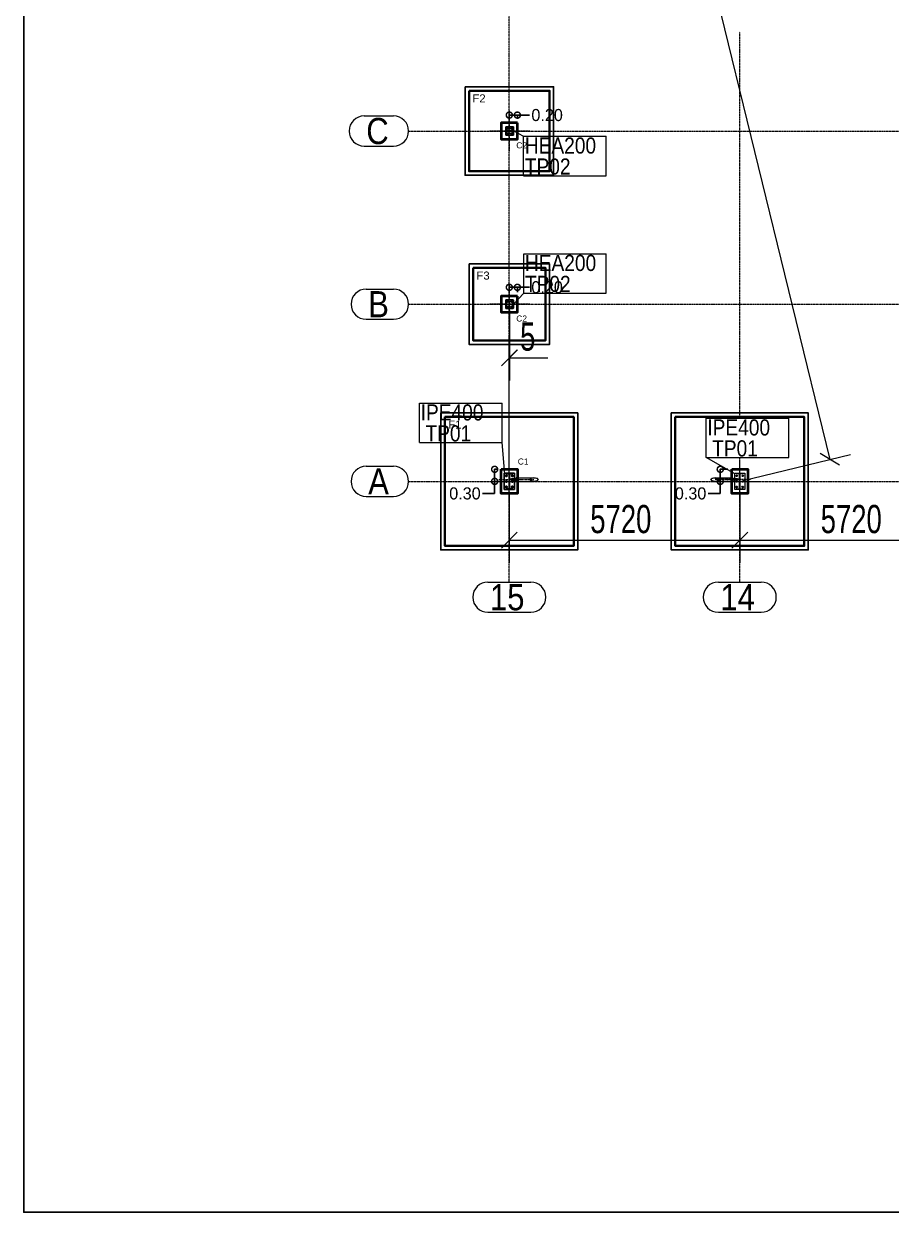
# Model space of a CAD drawing. Header units: millimetres. Extents: x 178198 to 9785548, y 9608 to 2087470.
# Drawn here: x 415550 to 437081, y 89701 to 119211 of the extents above; entities that cross this region are included whole.
import ezdxf

# ---------------------------------------------------------------- set-up
doc = ezdxf.new("R2010")
doc.units = ezdxf.units.MM
doc.header["$PDMODE"] = 35
doc.linetypes.add('XKITLINE00', pattern=[0])
doc.linetypes.add('XKITLINE03', pattern=[6, 3, -1, 1, -1])
for name, color, linetype, lineweight in [('Bolt', 7, 'Continuous', 0), ('Column', 7, 'Continuous', 40), ('foundation', 7, 'Continuous', 35), ('Part', 2, 'Continuous', 0), ('PartMark', 3, 'Continuous', 0), ('S-GRID', 1, 'Continuous', 0), ('Z-DIMENSIONS', 1, 'Continuous', 0)]:
    doc.layers.add(name, color=color, linetype=linetype, lineweight=lineweight)
for name, color, linetype in [('dim_axis', 251, 'Continuous'), ('dim_axis @ 100', 251, 'Continuous'), ('plain foundation', 8, 'Continuous'), ('Steel Section', 7, 'Continuous'), ('text', 7, 'Continuous')]:
    doc.layers.add(name, color=color, linetype=linetype)
doc.styles.add('Andalus1', font='andlso.ttf', dxfattribs={"height": 3})
doc.styles.add('Arial', font='arial.ttf', dxfattribs={"height": 2.034003})
doc.styles.add('Arial2', font='arial.ttf', dxfattribs={"height": 300})
doc.styles.add('ARIAL_NARROW', font='ARIALN.TTF')
doc.dimstyles.new('Annotative1', dxfattribs={"dimscale": 0, "dimtxt": 3, "dimasz": 3, "dimexe": 0, "dimexo": 1, "dimtad": 0, "dimtih": 1, "dimtoh": 1, "dimlfac": 0.001, "dimzin": 1, "dimdsep": 46, "dimtxsty": 'Andalus1', "dimblk": 'DOTSMALL', "dimcen": 2.5, "dimclrd": 256, "dimclre": 256, "dimclrt": 256, "dimadec": 4, "dimazin": 0, "dimtfac": 1, "dimtmove": 0, "dimatfit": 3, "dimldrblk": 'DOTSMALL', "dimfxl": 1, "dimlwd": -1, "dimlwe": -1, "dimarcsym": 0})

# ---------------------------------------------------------------- blocks, each defined once
blk = doc.blocks.new('_DotSmall')
at = {"color": 0, "linetype": 'ByBlock', "const_width": 0.5}
blk.add_lwpolyline([(-0.0625, 0, 1), (0.0625, 0, 1)], format="xyb", close=True, dxfattribs=at)
blk = doc.blocks.new('*D122')
at = {"layer": 'Defpoints', "color": 0, "transparency": 16777216}
for p in [(427402, 108148), (427238, 107848), (427402, 107848)]:
    blk.add_point(p, dxfattribs=at)
at = {"layer": 'dim_axis', "transparency": 16777216}
for p, q in [((427302, 108148), (427238, 108148)), ((427238, 108148), (427238, 107848)), ((427302, 107848), (427238, 107848)), ((427238, 107848), (427238, 107548)), ((427238, 107548), (426938, 107548))]:
    blk.add_line(p, q, dxfattribs=at)
at = {"layer": 'dim_axis', "transparency": 16777216, "xscale": 300, "yscale": 300, "zscale": 300}
for p, rotation in [((427238, 108148), 90), ((427238, 107848), 270)]:
    blk.add_blockref('_DotSmall', p, dxfattribs=dict(at, rotation=rotation))
at = {"layer": 'dim_axis', "transparency": 16777216, "insert": (426501, 107548), "char_height": 300, "attachment_point": 5, "style": 'Andalus1'}
blk.add_mtext('0.30', dxfattribs=at)
blk = doc.blocks.new('*D125')
at = {"layer": 'Defpoints', "color": 0, "transparency": 16777216}
for p in [(427802, 116943), (427602, 116748), (427802, 116748)]:
    blk.add_point(p, dxfattribs=at)
at = {"layer": 'dim_axis', "transparency": 16777216}
for p, q in [((427602, 116848), (427602, 116943)), ((427602, 116943), (427802, 116943)), ((427802, 116848), (427802, 116943)), ((427802, 116943), (428102, 116943))]:
    blk.add_line(p, q, dxfattribs=at)
at = {"layer": 'dim_axis', "transparency": 16777216, "xscale": 300, "yscale": 300, "zscale": 300, "rotation": 180}
blk.add_blockref('_DotSmall', (427602, 116943), dxfattribs=at)
at = {"layer": 'dim_axis', "transparency": 16777216, "xscale": 300, "yscale": 300, "zscale": 300}
blk.add_blockref('_DotSmall', (427802, 116943), dxfattribs=at)
at = {"layer": 'dim_axis', "transparency": 16777216, "insert": (428540, 116943), "char_height": 300, "attachment_point": 5, "style": 'Andalus1'}
blk.add_mtext('0.20', dxfattribs=at)
blk = doc.blocks.new('*D126')
at = {"layer": 'Defpoints', "color": 0, "transparency": 16777216}
for p in [(427602, 112448), (427802, 112667), (427802, 112448)]:
    blk.add_point(p, dxfattribs=at)
at = {"layer": 'dim_axis', "transparency": 16777216}
for p, q in [((427602, 112548), (427602, 112667)), ((427602, 112667), (427802, 112667)), ((427802, 112548), (427802, 112667)), ((427802, 112667), (428102, 112667))]:
    blk.add_line(p, q, dxfattribs=at)
at = {"layer": 'dim_axis', "transparency": 16777216, "xscale": 300, "yscale": 300, "zscale": 300, "rotation": 180}
blk.add_blockref('_DotSmall', (427602, 112667), dxfattribs=at)
at = {"layer": 'dim_axis', "transparency": 16777216, "xscale": 300, "yscale": 300, "zscale": 300}
blk.add_blockref('_DotSmall', (427802, 112667), dxfattribs=at)
at = {"layer": 'dim_axis', "transparency": 16777216, "insert": (428540, 112667), "char_height": 300, "attachment_point": 5, "style": 'Andalus1'}
blk.add_mtext('0.20', dxfattribs=at)
blk = doc.blocks.new('*D153')
at = {"layer": 'Defpoints', "color": 0, "transparency": 16777216}
for p in [(433122, 108148), (432838, 107848), (433122, 107848)]:
    blk.add_point(p, dxfattribs=at)
at = {"layer": 'dim_axis', "transparency": 16777216}
for p, q in [((433022, 108148), (432838, 108148)), ((432838, 108148), (432838, 107848)), ((433022, 107848), (432838, 107848)), ((432838, 107848), (432838, 107548)), ((432838, 107548), (432538, 107548))]:
    blk.add_line(p, q, dxfattribs=at)
at = {"layer": 'dim_axis', "transparency": 16777216, "xscale": 300, "yscale": 300, "zscale": 300}
for p, rotation in [((432838, 108148), 90), ((432838, 107848), 270)]:
    blk.add_blockref('_DotSmall', p, dxfattribs=dict(at, rotation=rotation))
at = {"layer": 'dim_axis', "transparency": 16777216, "insert": (432101, 107548), "char_height": 300, "attachment_point": 5, "style": 'Andalus1'}
blk.add_mtext('0.30', dxfattribs=at)

msp = doc.modelspace()

# ---------------------------------------------------------------- linework, layer by layer
msp.add_lwpolyline([(415550.44316, 142014.98917), (537962.33261, 142014.98917), (537962.33261, 89701.35219), (415550.44316, 89701.35219)], close=True)
at = {"layer": 'Bolt', "linetype": 'XKITLINE00', "lineweight": 0}
for p, q in [((427655.27428, 107917.84462), (427765.87522, 107917.84462)), ((427655.27428, 107907.84462), (427655.27428, 107917.84462)), ((427655.27428, 107877.84462), (427655.27428, 107887.84462)), ((427655.27428, 107877.84462), (427765.87522, 107877.84462)), ((427664.29209, 107907.84462), (427664.29209, 107917.84462)), ((427664.29209, 107877.84462), (427664.29209, 107887.84462)), ((427679.81277, 107907.84462), (427679.81277, 107917.84462)), ((427679.81277, 107877.84462), (427679.81277, 107887.84462)), ((427686.31565, 107907.84462), (427686.31565, 107917.84462)), ((427686.31565, 107877.84462), (427686.31565, 107887.84462)), ((427689.32167, 107907.84462), (427689.32167, 107917.84462)), ((427689.32167, 107877.84462), (427689.32167, 107887.84462)), ((427704.84235, 107907.84462), (427704.84235, 107917.84462)), ((427704.84235, 107877.84462), (427704.84235, 107887.84462)), ((427709.80427, 107907.84462), (427709.80427, 107917.84462)), ((427709.80427, 107877.84462), (427709.80427, 107887.84462)), ((427718.82208, 107907.84462), (427718.82208, 107917.84462)), ((427718.82208, 107877.84462), (427718.82208, 107887.84462)), ((427734.34277, 107907.84462), (427734.34277, 107917.84462)), ((427734.34277, 107877.84462), (427734.34277, 107887.84462)), ((427740.84564, 107907.84462), (427740.84564, 107917.84462)), ((427740.84564, 107877.84462), (427740.84564, 107887.84462)), ((427743.85166, 107907.84462), (427743.85166, 107917.84462)), ((427743.85166, 107877.84462), (427743.85166, 107887.84462)), ((427759.37235, 107907.84462), (427759.37235, 107917.84462)), ((427759.37235, 107877.84462), (427759.37235, 107887.84462)), ((427765.87522, 107907.84462), (427765.87522, 107917.84462)), ((427765.87522, 107877.84462), (427765.87522, 107883.63753)), ((433158.4668, 107917.84462), (433269.06775, 107917.84462)), ((433158.4668, 107907.84462), (433158.4668, 107917.84462)), ((433158.4668, 107877.84462), (433158.4668, 107883.63751)), ((433269.06775, 107877.84462), (433158.4668, 107877.84462)), ((433164.96968, 107907.84462), (433164.96968, 107917.84462)), ((433164.96968, 107877.84462), (433164.96968, 107887.84462)), ((433180.49036, 107907.84462), (433180.49036, 107917.84462)), ((433180.49036, 107877.84462), (433180.49036, 107887.84462)), ((433183.49638, 107907.84462), (433183.49638, 107917.84462)), ((433183.49638, 107877.84462), (433183.49638, 107887.84462)), ((433189.99925, 107907.84462), (433189.99925, 107917.84462)), ((433189.99925, 107877.84462), (433189.99925, 107887.84462)), ((433205.51994, 107907.84462), (433205.51994, 107917.84462)), ((433205.51994, 107877.84462), (433205.51994, 107887.84462)), ((433214.53775, 107907.84462), (433214.53775, 107917.84462)), ((433214.53775, 107877.84462), (433214.53775, 107887.84462)), ((433219.49967, 107907.84462), (433219.49967, 107917.84462)), ((433219.49967, 107877.84462), (433219.49967, 107887.84462)), ((433235.02036, 107907.84462), (433235.02036, 107917.84462)), ((433235.02036, 107877.84462), (433235.02036, 107887.84462)), ((433238.02637, 107907.84462), (433238.02637, 107917.84462)), ((433238.02637, 107877.84462), (433238.02637, 107887.84462)), ((433244.52925, 107907.84462), (433244.52925, 107917.84462)), ((433244.52925, 107877.84462), (433244.52925, 107887.84462)), ((433260.04993, 107907.84462), (433260.04993, 107917.84462)), ((433260.04993, 107877.84462), (433260.04993, 107887.84462)), ((433269.06775, 107907.84462), (433269.06775, 107917.84462)), ((433269.06775, 107887.84462), (433269.06775, 107877.84462))]:
    msp.add_line(p, q, dxfattribs=at)
at = {"layer": 'Column', "lineweight": 40}
for points in [[(427802.17102, 116747.84462), (427402.17102, 116747.84462), (427402.17102, 116347.84462), (427802.17102, 116347.84462)], [(427802.17102, 112447.84462), (427402.17102, 112447.84462), (427402.17102, 112047.84462), (427802.17102, 112047.84462)], [(427402.17101, 108147.84462), (427802.17101, 108147.84462), (427802.17101, 107547.84462), (427402.17101, 107547.84462)], [(433122.17101, 108147.84462), (433522.17101, 108147.84462), (433522.17101, 107547.84462), (433122.17101, 107547.84462)]]:
    msp.add_lwpolyline(points, close=True, dxfattribs=at)
at = {"layer": 'foundation'}
for points in [[(426602.17101, 117547.84462), (428602.17101, 117547.84462), (428602.17101, 115547.84462), (426602.17101, 115547.84462)], [(426702.17101, 113147.84462), (428502.17101, 113147.84462), (428502.17101, 111347.84462), (426702.17101, 111347.84462)], [(426002.17101, 109447.84462), (429202.17101, 109447.84462), (429202.17101, 106247.84462), (426002.17101, 106247.84462)], [(431722.17101, 109447.84462), (434922.17101, 109447.84462), (434922.17101, 106247.84462), (431722.17101, 106247.84462)]]:
    msp.add_lwpolyline(points, close=True, dxfattribs=at)
at = {"layer": 'Part', "linetype": 'XKITLINE03', "lineweight": 0}
for p, q in [((427607.17101, 116047.84462), (427607.17101, 117047.84462)), ((427557.17101, 116612.84462), (427557.17101, 116612.84462)), ((428107.17101, 116547.84462), (427107.17101, 116547.84462)), ((427607.17101, 111747.84462), (427607.17101, 112747.84462)), ((428107.17101, 112247.84462), (427107.17101, 112247.84462)), ((427557.17101, 112312.84462), (427557.17101, 112312.84462)), ((427602.17101, 107347.84462), (427602.17101, 108347.84462)), ((433322.17101, 107347.84462), (433322.17101, 108347.84462)), ((427102.17101, 107847.84462), (428102.17101, 107847.84462)), ((427337.95313, 107892.84462), (428214.10802, 107892.84462)), ((427677.17101, 107987.84462), (427677.17101, 107987.84462)), ((433586.38889, 107892.84462), (432710.234, 107892.84462)), ((432822.17101, 107847.84462), (433822.17101, 107847.84462)), ((433397.17101, 107987.84462), (433397.17101, 107987.84462))]:
    msp.add_line(p, q, dxfattribs=at)
at = {"layer": 'Part', "linetype": 'XKITLINE00', "lineweight": 0}
for p, q in [((427512.17101, 116447.84462), (427512.17101, 116647.84462)), ((427512.17101, 116647.84462), (427522.17101, 116647.84462)), ((427517.17101, 116647.84462), (427517.17101, 116652.84462)), ((427517.17101, 116652.84462), (427697.17101, 116652.84462)), ((427522.17101, 116647.84462), (427522.17101, 116551.09462)), ((427542.17101, 116621.50488), (427557.17101, 116630.16513)), ((427542.17101, 116604.18437), (427542.17101, 116621.50488)), ((427557.17101, 116595.52411), (427542.17101, 116604.18437)), ((427557.17101, 116630.16513), (427572.17101, 116621.50488)), ((427572.17101, 116604.18437), (427557.17101, 116595.52411)), ((427572.17101, 116621.50488), (427572.17101, 116604.18437)), ((427642.17101, 116621.50488), (427657.17101, 116630.16513)), ((427642.17101, 116604.18437), (427642.17101, 116621.50488)), ((427657.17101, 116595.52411), (427642.17101, 116604.18437)), ((427657.17101, 116630.16513), (427672.17101, 116621.50488)), ((427672.17101, 116604.18437), (427657.17101, 116595.52411)), ((427672.17101, 116621.50488), (427672.17101, 116604.18437)), ((427692.17101, 116647.84462), (427702.17101, 116647.84462)), ((427692.17101, 116551.09462), (427692.17101, 116647.84462)), ((427702.17101, 116627.84462), (427692.17101, 116617.84462)), ((427697.17101, 116647.84462), (427697.17101, 116652.84462)), ((427702.17101, 116647.84462), (427702.17101, 116447.84462)), ((427522.17101, 116447.84462), (427512.17101, 116447.84462)), ((427517.17101, 116442.84462), (427517.17101, 116447.84462)), ((427517.17101, 116442.84462), (427697.17101, 116442.84462)), ((427522.17101, 116551.09462), (427692.17101, 116551.09462)), ((427692.17101, 116544.59462), (427522.17101, 116544.59462)), ((427522.17101, 116544.59462), (427522.17101, 116447.84462)), ((427522.17101, 116447.84462), (427522.17101, 116447.84462)), ((427522.17101, 116447.84462), (427522.17101, 116447.84462)), ((427542.17101, 116491.50488), (427557.17101, 116500.16513)), ((427542.17101, 116474.18437), (427542.17101, 116491.50488)), ((427557.17101, 116465.52411), (427542.17101, 116474.18437)), ((427557.17101, 116500.16513), (427572.17101, 116491.50488)), ((427572.17101, 116474.18437), (427557.17101, 116465.52411)), ((427572.17101, 116491.50488), (427572.17101, 116474.18437)), ((427625.42101, 116551.09462), (427618.92101, 116544.59462)), ((427642.17101, 116491.50488), (427657.17101, 116500.16513)), ((427642.17101, 116474.18437), (427642.17101, 116491.50488)), ((427657.17101, 116465.52411), (427642.17101, 116474.18437)), ((427657.17101, 116500.16513), (427672.17101, 116491.50488)), ((427672.17101, 116474.18437), (427657.17101, 116465.52411)), ((427672.17101, 116491.50488), (427672.17101, 116474.18437)), ((427692.17101, 116447.84462), (427692.17101, 116544.59462)), ((427702.17101, 116447.84462), (427692.17101, 116447.84462)), ((427697.17101, 116442.84462), (427697.17101, 116447.84462)), ((427512.17101, 112147.84462), (427512.17101, 112347.84462)), ((427512.17101, 112347.84462), (427522.17101, 112347.84462)), ((427522.17101, 112147.84462), (427512.17101, 112147.84462)), ((427517.17101, 112347.84462), (427517.17101, 112352.84462)), ((427517.17101, 112352.84462), (427697.17101, 112352.84462)), ((427517.17101, 112142.84462), (427517.17101, 112147.84462)), ((427517.17101, 112142.84462), (427697.17101, 112142.84462)), ((427522.17101, 112347.84462), (427522.17101, 112251.09462)), ((427522.17101, 112251.09462), (427692.17101, 112251.09462)), ((427692.17101, 112244.59462), (427522.17101, 112244.59462)), ((427522.17101, 112244.59462), (427522.17101, 112147.84462)), ((427522.17101, 112147.84462), (427522.17101, 112147.84462)), ((427522.17101, 112147.84462), (427522.17101, 112147.84462)), ((427542.17101, 112321.50488), (427557.17101, 112330.16513)), ((427542.17101, 112304.18437), (427542.17101, 112321.50488)), ((427557.17101, 112295.52411), (427542.17101, 112304.18437)), ((427542.17101, 112191.50488), (427557.17101, 112200.16513)), ((427542.17101, 112174.18437), (427542.17101, 112191.50488)), ((427557.17101, 112165.52411), (427542.17101, 112174.18437)), ((427557.17101, 112330.16513), (427572.17101, 112321.50488)), ((427572.17101, 112304.18437), (427557.17101, 112295.52411)), ((427557.17101, 112200.16513), (427572.17101, 112191.50488)), ((427572.17101, 112174.18437), (427557.17101, 112165.52411)), ((427572.17101, 112321.50488), (427572.17101, 112304.18437)), ((427572.17101, 112191.50488), (427572.17101, 112174.18437)), ((427625.42101, 112251.09462), (427618.92101, 112244.59462)), ((427642.17101, 112321.50488), (427657.17101, 112330.16513)), ((427642.17101, 112304.18437), (427642.17101, 112321.50488)), ((427657.17101, 112295.52411), (427642.17101, 112304.18437)), ((427642.17101, 112191.50488), (427657.17101, 112200.16513)), ((427642.17101, 112174.18437), (427642.17101, 112191.50488)), ((427657.17101, 112165.52411), (427642.17101, 112174.18437)), ((427657.17101, 112330.16513), (427672.17101, 112321.50488)), ((427672.17101, 112304.18437), (427657.17101, 112295.52411)), ((427657.17101, 112200.16513), (427672.17101, 112191.50488)), ((427672.17101, 112174.18437), (427657.17101, 112165.52411)), ((427672.17101, 112321.50488), (427672.17101, 112304.18437)), ((427672.17101, 112191.50488), (427672.17101, 112174.18437)), ((427692.17101, 112347.84462), (427702.17101, 112347.84462)), ((427692.17101, 112251.09462), (427692.17101, 112347.84462)), ((427702.17101, 112327.84462), (427692.17101, 112317.84462)), ((427692.17101, 112147.84462), (427692.17101, 112244.59462)), ((427702.17101, 112147.84462), (427692.17101, 112147.84462)), ((427697.17101, 112347.84462), (427697.17101, 112352.84462)), ((427697.17101, 112142.84462), (427697.17101, 112147.84462)), ((427702.17101, 112347.84462), (427702.17101, 112147.84462)), ((427727.17101, 108052.84462), (427477.17101, 108052.84462)), ((427477.17101, 108052.84462), (427477.17101, 107642.84462)), ((427506.3864, 107987.84462), (427516.77871, 108005.84462)), ((427512.17101, 108034.34462), (427512.17101, 108047.84462)), ((427512.17101, 108047.84462), (427692.17101, 108047.84462)), ((427597.87101, 108034.34462), (427512.17101, 108034.34462)), ((427526.41487, 108047.84462), (427512.91487, 108034.34462)), ((427516.77871, 108005.84462), (427537.56332, 108005.84462)), ((427537.56332, 108005.84462), (427547.95562, 107987.84462)), ((427597.87101, 107661.34462), (427597.87101, 108034.34462)), ((427692.17101, 108034.34462), (427606.47101, 108034.34462)), ((427606.47101, 108034.34462), (427606.47101, 107661.34462)), ((427656.3864, 107987.84462), (427666.77871, 108005.84462)), ((427666.77871, 108005.84462), (427687.56332, 108005.84462)), ((427687.56332, 108005.84462), (427697.95562, 107987.84462)), ((427692.17101, 108047.84462), (427692.17101, 108034.34462)), ((427727.17101, 107907.84462), (427727.17101, 108052.84462)), ((433197.17101, 108052.84462), (433447.17101, 108052.84462)), ((433197.17101, 107907.84462), (433197.17101, 108052.84462)), ((433226.3864, 107987.84462), (433236.77871, 108005.84462)), ((433232.17101, 108034.34462), (433232.17101, 108047.84462)), ((433232.17101, 108047.84462), (433412.17101, 108047.84462)), ((433317.87101, 108034.34462), (433232.17101, 108034.34462)), ((433246.41487, 108047.84462), (433232.91487, 108034.34462)), ((433236.77871, 108005.84462), (433257.56332, 108005.84462)), ((433257.56332, 108005.84462), (433267.95562, 107987.84462)), ((433317.87101, 107661.34462), (433317.87101, 108034.34462)), ((433412.17101, 108034.34462), (433326.47101, 108034.34462)), ((433326.47101, 108034.34462), (433326.47101, 107661.34462)), ((433376.3864, 107987.84462), (433386.77871, 108005.84462)), ((433386.77871, 108005.84462), (433407.56332, 108005.84462)), ((433407.56332, 108005.84462), (433417.95562, 107987.84462)), ((433412.17101, 108047.84462), (433412.17101, 108034.34462)), ((433447.17101, 108052.84462), (433447.17101, 107642.84462)), ((427516.77871, 107969.84462), (427506.3864, 107987.84462)), ((427506.3864, 107847.84462), (427516.77871, 107865.84462)), ((427516.77871, 107829.84462), (427506.3864, 107847.84462)), ((427506.3864, 107707.84462), (427516.77871, 107725.84462)), ((427537.56332, 107969.84462), (427516.77871, 107969.84462)), ((427516.77871, 107865.84462), (427537.56332, 107865.84462)), ((427537.56332, 107829.84462), (427516.77871, 107829.84462)), ((427516.77871, 107725.84462), (427537.56332, 107725.84462)), ((427547.95562, 107987.84462), (427537.56332, 107969.84462)), ((427537.56332, 107865.84462), (427547.95562, 107847.84462)), ((427547.95562, 107847.84462), (427537.56332, 107829.84462)), ((427537.56332, 107725.84462), (427547.95562, 107707.84462)), ((427606.47101, 107845.02269), (427597.87101, 107836.42269)), ((427606.47101, 107907.84462), (427766.35591, 107907.84462)), ((427744.84876, 107897.84462), (427606.47101, 107897.84462)), ((427630.87205, 107887.84462), (427630.87205, 107897.84462)), ((427910.56686, 107887.84462), (427630.87205, 107887.84462)), ((427635.78878, 107887.84462), (427635.78878, 107897.84462)), ((427666.77871, 107969.84462), (427656.3864, 107987.84462)), ((427656.3864, 107847.84462), (427666.77871, 107865.84462)), ((427666.77871, 107829.84462), (427656.3864, 107847.84462)), ((427656.3864, 107707.84462), (427666.77871, 107725.84462)), ((427687.56332, 107969.84462), (427666.77871, 107969.84462)), ((427666.77871, 107865.84462), (427687.56332, 107865.84462)), ((427687.56332, 107829.84462), (427666.77871, 107829.84462)), ((427666.77871, 107725.84462), (427687.56332, 107725.84462)), ((427697.95562, 107987.84462), (427687.56332, 107969.84462)), ((427687.56332, 107865.84462), (427697.95562, 107847.84462)), ((427697.95562, 107847.84462), (427687.56332, 107829.84462)), ((427687.56332, 107725.84462), (427697.95562, 107707.84462)), ((427727.17101, 107642.84462), (427727.17101, 107887.84462)), ((427740.44773, 107897.84462), (427740.44773, 107907.84462)), ((427744.84876, 107897.84462), (427910.56686, 107897.84462)), ((427766.84026, 107913.68173), (427765.52612, 107897.84462)), ((427765.52612, 107887.84462), (427766.84026, 107872.00751)), ((427771.76411, 107931.34658), (427766.84026, 107913.68173)), ((427766.84026, 107872.00751), (427771.76411, 107854.34267)), ((427770.07029, 107897.84462), (427771.38442, 107913.68173)), ((427771.38442, 107872.00751), (427770.07029, 107887.84462)), ((427771.38442, 107913.68173), (427776.30827, 107931.34658)), ((427776.30827, 107854.34267), (427771.38442, 107872.00751)), ((427779.13317, 107943.14985), (427771.76411, 107931.34658)), ((427771.76411, 107854.34267), (427779.13317, 107842.53939)), ((427775.23847, 107909.8549), (427774.24188, 107897.84462)), ((427774.24188, 107887.84462), (427775.23847, 107875.83434)), ((427779.25804, 107924.27552), (427775.23847, 107909.8549)), ((427775.23847, 107875.83434), (427779.25804, 107861.41373)), ((427776.30827, 107931.34658), (427783.67734, 107943.14985)), ((427783.67734, 107842.53939), (427776.30827, 107854.34267)), ((427787.82557, 107947.29461), (427779.13317, 107943.14985)), ((427779.13317, 107842.53939), (427787.82557, 107838.39463)), ((427785.27374, 107933.91107), (427779.25804, 107924.27552)), ((427779.25804, 107861.41373), (427785.27374, 107851.77818)), ((427783.67734, 107943.14985), (427792.36974, 107947.29461)), ((427792.36974, 107838.39463), (427783.67734, 107842.53939)), ((427792.36974, 107937.29462), (427785.27374, 107933.91107)), ((427785.27374, 107851.77818), (427792.36974, 107848.39462)), ((427787.82557, 107947.29461), (427792.36974, 107947.29461)), ((427787.82557, 107838.39463), (427792.36974, 107838.39463)), ((427792.36974, 107947.29461), (427801.06214, 107943.14985)), ((427792.36974, 107937.29462), (428214.10802, 107937.29462)), ((427792.36974, 107848.39462), (428214.10802, 107848.39462)), ((427801.06214, 107842.53939), (427792.36974, 107838.39463)), ((427801.06214, 107943.14985), (427804.7177, 107937.29462)), ((427804.7177, 107848.39462), (427801.06214, 107842.53939)), ((427903.89458, 107887.84462), (427903.89458, 107897.84462)), ((427910.56687, 107897.84462), (427910.15198, 107892.84462)), ((427910.15198, 107892.84462), (427910.56687, 107887.84462)), ((428107.55409, 107892.84462), (428115.66502, 107909.8549)), ((428115.66502, 107875.83434), (428107.55409, 107892.84462)), ((428115.66502, 107909.8549), (428138.76301, 107924.27552)), ((428115.66502, 107875.83434), (428115.66502, 107875.83434)), ((428115.66502, 107875.83434), (428115.66502, 107875.83434)), ((428138.76301, 107861.41373), (428115.66502, 107875.83434)), ((428124.52379, 107908.32417), (428117.14274, 107892.84462)), ((428117.14274, 107892.84462), (428124.52379, 107877.36508)), ((428145.54321, 107921.44709), (428124.52379, 107908.32417)), ((428124.52379, 107877.36508), (428145.54321, 107864.24215)), ((428138.76301, 107924.27552), (428173.33159, 107933.91107)), ((428173.33159, 107851.77818), (428138.76301, 107861.41373)), ((428177.00101, 107930.21555), (428145.54321, 107921.44709)), ((428145.54321, 107864.24215), (428177.00101, 107855.4737)), ((428173.33159, 107933.91107), (428214.10802, 107937.29462)), ((428214.10802, 107848.39462), (428173.33159, 107851.77818)), ((428214.10802, 107933.29462), (428177.00101, 107930.21555)), ((428177.00101, 107855.4737), (428214.10802, 107852.39462)), ((428199.15579, 107932.05391), (428195.46227, 107935.74743)), ((428214.10802, 107937.29462), (428254.88444, 107933.91107)), ((428251.21502, 107930.21555), (428214.10802, 107933.29462)), ((428214.10802, 107852.39462), (428251.21502, 107855.4737)), ((428254.88444, 107851.77818), (428214.10802, 107848.39462)), ((428282.67282, 107921.44709), (428251.21502, 107930.21555)), ((428251.21502, 107855.4737), (428282.67282, 107864.24215)), ((428254.88444, 107933.91107), (428289.45302, 107924.27552)), ((428289.45302, 107861.41373), (428254.88444, 107851.77818)), ((428274.08079, 107857.12891), (428270.39096, 107860.81874)), ((428303.69225, 107908.32417), (428282.67282, 107921.44709)), ((428282.67282, 107864.24215), (428303.69225, 107877.36508)), ((428289.45302, 107924.27552), (428312.55101, 107909.8549)), ((428312.55101, 107875.83434), (428289.45302, 107861.41373)), ((428311.07329, 107892.84462), (428303.69225, 107908.32417)), ((428303.69225, 107877.36508), (428311.07329, 107892.84462)), ((428312.55101, 107909.8549), (428320.66195, 107892.84462)), ((428320.66195, 107892.84462), (428312.55101, 107875.83434)), ((432603.68007, 107892.84462), (432611.79101, 107909.8549)), ((432611.79101, 107875.83434), (432603.68007, 107892.84462)), ((432611.79101, 107909.8549), (432634.889, 107924.27552)), ((432611.79101, 107875.83434), (432611.79101, 107875.83434)), ((432634.889, 107861.41373), (432611.79101, 107875.83434)), ((432620.64977, 107908.32417), (432613.26873, 107892.84462)), ((432613.26873, 107892.84462), (432620.64977, 107877.36508)), ((432641.6692, 107921.44709), (432620.64977, 107908.32417)), ((432620.64977, 107877.36508), (432641.6692, 107864.24215)), ((432634.889, 107924.27552), (432669.45758, 107933.91107)), ((432669.45758, 107851.77818), (432634.889, 107861.41373)), ((432673.127, 107930.21555), (432641.6692, 107921.44709)), ((432641.6692, 107864.24215), (432673.127, 107855.4737)), ((432669.45758, 107933.91107), (432710.234, 107937.29462)), ((432710.234, 107848.39462), (432669.45758, 107851.77818)), ((432710.234, 107933.29462), (432673.127, 107930.21555)), ((432673.127, 107855.4737), (432710.234, 107852.39462)), ((432695.28177, 107932.05391), (432691.58825, 107935.74743)), ((432710.234, 107937.29462), (432751.01043, 107933.91107)), ((432710.234, 107937.29462), (433131.97228, 107937.29462)), ((432747.34101, 107930.21555), (432710.234, 107933.29462)), ((432710.234, 107852.39462), (432747.34101, 107855.4737)), ((432751.01043, 107851.77818), (432710.234, 107848.39462)), ((432710.234, 107848.39462), (433131.97228, 107848.39462)), ((432778.79881, 107921.44709), (432747.34101, 107930.21555)), ((432747.34101, 107855.4737), (432778.79881, 107864.24215)), ((432751.01043, 107933.91107), (432785.57901, 107924.27552)), ((432785.57901, 107861.41373), (432751.01043, 107851.77818)), ((432770.20677, 107857.12891), (432766.51694, 107860.81874)), ((432799.81824, 107908.32417), (432778.79881, 107921.44709)), ((432778.79881, 107864.24215), (432799.81824, 107877.36508)), ((432785.57901, 107924.27552), (432808.677, 107909.8549)), ((432808.677, 107875.83434), (432785.57901, 107861.41373)), ((432807.19928, 107892.84462), (432799.81824, 107908.32417)), ((432799.81824, 107877.36508), (432807.19928, 107892.84462)), ((432808.677, 107909.8549), (432816.78793, 107892.84462)), ((432816.78793, 107892.84462), (432808.677, 107875.83434)), ((433014.19005, 107892.84462), (433013.77515, 107897.84462)), ((433013.77516, 107897.84462), (433179.49325, 107897.84462)), ((433013.77516, 107887.84462), (433014.19005, 107892.84462)), ((433293.46997, 107887.84462), (433013.77516, 107887.84462)), ((433020.44745, 107887.84462), (433020.44745, 107897.84462)), ((433119.62432, 107937.29462), (433123.27988, 107943.14986)), ((433123.27988, 107842.53939), (433119.62432, 107848.39462)), ((433123.27988, 107943.14986), (433131.97228, 107947.29462)), ((433131.97228, 107838.39463), (433123.27988, 107842.53939)), ((433131.97228, 107947.29462), (433140.66469, 107943.14986)), ((433136.51645, 107947.29462), (433131.97228, 107947.29462)), ((433139.06828, 107933.91107), (433131.97228, 107937.29462)), ((433131.97228, 107848.39462), (433139.06828, 107851.77818)), ((433140.66469, 107842.53939), (433131.97228, 107838.39463)), ((433131.97228, 107838.39463), (433136.51645, 107838.39463)), ((433145.20885, 107943.14986), (433136.51645, 107947.29462)), ((433136.51645, 107838.39463), (433145.20885, 107842.53939)), ((433145.08398, 107924.27552), (433139.06828, 107933.91107)), ((433139.06828, 107851.77818), (433145.08398, 107861.41373)), ((433140.66469, 107943.14986), (433148.03375, 107931.34658)), ((433148.03375, 107854.34267), (433140.66469, 107842.53939)), ((433149.10355, 107909.8549), (433145.08398, 107924.27552)), ((433145.08398, 107861.41373), (433149.10355, 107875.83434)), ((433152.57791, 107931.34658), (433145.20885, 107943.14986)), ((433145.20885, 107842.53939), (433152.57791, 107854.34267)), ((433148.03375, 107931.34658), (433152.9576, 107913.68174)), ((433152.9576, 107872.00751), (433148.03375, 107854.34267)), ((433150.10014, 107897.84462), (433149.10355, 107909.8549)), ((433149.10355, 107875.83434), (433150.10014, 107887.84462)), ((433157.50176, 107913.68174), (433152.57791, 107931.34658)), ((433152.57791, 107854.34267), (433157.50176, 107872.00751)), ((433152.9576, 107913.68174), (433154.27173, 107897.84462)), ((433154.27173, 107887.84462), (433152.9576, 107872.00751)), ((433158.8159, 107897.84462), (433157.50176, 107913.68174)), ((433157.50176, 107872.00751), (433158.8159, 107887.84462)), ((433157.98612, 107907.84462), (433317.87101, 107907.84462)), ((433317.87101, 107897.84462), (433179.49325, 107897.84462)), ((433183.89429, 107897.84462), (433183.89429, 107907.84462)), ((433197.17101, 107642.84462), (433197.17101, 107887.84462)), ((433236.77871, 107969.84462), (433226.3864, 107987.84462)), ((433226.3864, 107847.84462), (433236.77871, 107865.84462)), ((433236.77871, 107829.84462), (433226.3864, 107847.84462)), ((433226.3864, 107707.84462), (433236.77871, 107725.84462)), ((433257.56332, 107969.84462), (433236.77871, 107969.84462)), ((433236.77871, 107865.84462), (433257.56332, 107865.84462)), ((433257.56332, 107829.84462), (433236.77871, 107829.84462)), ((433236.77871, 107725.84462), (433257.56332, 107725.84462)), ((433267.95562, 107987.84462), (433257.56332, 107969.84462)), ((433257.56332, 107865.84462), (433267.95562, 107847.84462)), ((433267.95562, 107847.84462), (433257.56332, 107829.84462)), ((433257.56332, 107725.84462), (433267.95562, 107707.84462)), ((433288.55324, 107887.84462), (433288.55324, 107897.84462)), ((433293.46997, 107897.84462), (433293.46997, 107887.84462)), ((433326.47101, 107845.02269), (433317.87101, 107836.42269)), ((433386.77871, 107969.84462), (433376.3864, 107987.84462)), ((433376.3864, 107847.84462), (433386.77871, 107865.84462)), ((433386.77871, 107829.84462), (433376.3864, 107847.84462)), ((433376.3864, 107707.84462), (433386.77871, 107725.84462)), ((433407.56332, 107969.84462), (433386.77871, 107969.84462)), ((433386.77871, 107865.84462), (433407.56332, 107865.84462)), ((433407.56332, 107829.84462), (433386.77871, 107829.84462)), ((433386.77871, 107725.84462), (433407.56332, 107725.84462)), ((433417.95562, 107987.84462), (433407.56332, 107969.84462)), ((433407.56332, 107865.84462), (433417.95562, 107847.84462)), ((433417.95562, 107847.84462), (433407.56332, 107829.84462)), ((433407.56332, 107725.84462), (433417.95562, 107707.84462)), ((427477.17101, 107642.84462), (427727.17101, 107642.84462)), ((427516.77871, 107689.84462), (427506.3864, 107707.84462)), ((427512.17101, 107647.84462), (427512.17101, 107661.34462)), ((427512.17101, 107661.34462), (427597.87101, 107661.34462)), ((427692.17101, 107647.84462), (427512.17101, 107647.84462)), ((427537.56332, 107689.84462), (427516.77871, 107689.84462)), ((427547.95562, 107707.84462), (427537.56332, 107689.84462)), ((427606.47101, 107661.34462), (427692.17101, 107661.34462)), ((427666.77871, 107689.84462), (427656.3864, 107707.84462)), ((427687.56332, 107689.84462), (427666.77871, 107689.84462)), ((427697.95562, 107707.84462), (427687.56332, 107689.84462)), ((427692.17101, 107661.34462), (427692.17101, 107647.84462)), ((433447.17101, 107642.84462), (433197.17101, 107642.84462)), ((433236.77871, 107689.84462), (433226.3864, 107707.84462)), ((433232.17101, 107647.84462), (433232.17101, 107661.34462)), ((433232.17101, 107661.34462), (433317.87101, 107661.34462)), ((433412.17101, 107647.84462), (433232.17101, 107647.84462)), ((433257.56332, 107689.84462), (433236.77871, 107689.84462)), ((433267.95562, 107707.84462), (433257.56332, 107689.84462)), ((433326.47101, 107661.34462), (433412.17101, 107661.34462)), ((433386.77871, 107689.84462), (433376.3864, 107707.84462)), ((433407.56332, 107689.84462), (433386.77871, 107689.84462)), ((433417.95562, 107707.84462), (433407.56332, 107689.84462)), ((433412.17101, 107661.34462), (433412.17101, 107647.84462)), ((433412.17101, 107647.84462), (433412.17101, 107647.84462)), ((433412.17101, 107647.84462), (433412.17101, 107647.84462))]:
    msp.add_line(p, q, dxfattribs=at)
for centre, radius, start, end in [((427557.17101, 116612.84462), 10, 90, 270), ((427557.17101, 116612.84462), 10, 270, 90), ((427657.17101, 116612.84462), 10, 90, 270), ((427657.17101, 116612.84462), 10, 270, 90), ((427557.17101, 116482.84462), 10, 90, 270), ((427557.17101, 116482.84462), 10, 270, 90), ((427657.17101, 116482.84462), 10, 90, 270), ((427657.17101, 116482.84462), 10, 270, 90), ((427557.17101, 112312.84462), 10, 90, 270), ((427557.17101, 112182.84462), 10, 90, 270), ((427557.17101, 112312.84462), 10, 270, 90), ((427557.17101, 112182.84462), 10, 270, 90), ((427657.17101, 112312.84462), 10, 90, 270), ((427657.17101, 112182.84462), 10, 90, 270), ((427657.17101, 112312.84462), 10, 270, 90), ((427657.17101, 112182.84462), 10, 270, 90), ((427527.17101, 107987.84462), 12, 0, 180), ((427527.17101, 107987.84462), 12, 180, 0), ((427527.17101, 107847.84462), 12, 0, 180), ((427527.17101, 107847.84462), 12, 180, 0), ((427527.17101, 107707.84462), 12, 0, 180), ((427677.17101, 107987.84462), 12, 0, 180), ((427677.17101, 107987.84462), 12, 180, 0), ((427677.17101, 107847.84462), 12, 0, 180), ((427677.17101, 107847.84462), 12, 180, 0), ((427677.17101, 107707.84462), 12, 0, 180), ((433247.17101, 107987.84462), 12, 0, 180), ((433247.17101, 107987.84462), 12, 180, 0), ((433247.17101, 107847.84462), 12, 0, 180), ((433247.17101, 107847.84462), 12, 180, 0), ((433247.17101, 107707.84462), 12, 0, 180), ((433397.17101, 107987.84462), 12, 0, 180), ((433397.17101, 107987.84462), 12, 180, 0), ((433397.17101, 107847.84462), 12, 0, 180), ((433397.17101, 107847.84462), 12, 180, 0), ((433397.17101, 107707.84462), 12, 0, 180), ((427527.17101, 107707.84462), 12, 180, 0), ((427677.17101, 107707.84462), 12, 180, 0), ((433247.17101, 107707.84462), 12, 180, 0), ((433397.17101, 107707.84462), 12, 180, 0)]:
    msp.add_arc(centre, radius, start, end, dxfattribs=at)
at = {"layer": 'PartMark', "linetype": 'XKITLINE00', "lineweight": 0}
for p, q in [((427702.17101, 116555.92562), (427956.69883, 116417.05672)), ((427956.69883, 116417.05672), (430003.61289, 116417.05672)), ((427956.69883, 115437.05672), (427956.69883, 116417.05672)), ((430003.61289, 115437.05672), (430003.61289, 116417.05672)), ((427956.69883, 115437.05672), (430003.61289, 115437.05672)), ((427959.26666, 113502.23288), (430006.18072, 113502.23288)), ((427959.26666, 112522.23288), (427959.26666, 113502.23288)), ((430006.18072, 112522.23288), (430006.18072, 113502.23288)), ((427702.17101, 112251.22574), (427959.26666, 112522.23288)), ((427959.26666, 112522.23288), (430006.18072, 112522.23288)), ((425371.35107, 109790.73342), (427421.35107, 109790.73342)), ((425371.35107, 108810.73342), (425371.35107, 109790.73342)), ((427421.35107, 108810.73342), (427421.35107, 109790.73342)), ((432486.19191, 109418.16175), (434536.19191, 109418.16175)), ((432486.19191, 108438.16175), (432486.19191, 109418.16175)), ((434536.19191, 108438.16175), (434536.19191, 109418.16175)), ((425371.35107, 108810.73342), (427421.35107, 108810.73342)), ((427494.59115, 108024.54656), (427421.35107, 108810.73342)), ((432486.19191, 108438.16175), (434536.19191, 108438.16175)), ((433214.59115, 108024.54656), (432486.19191, 108438.16175))]:
    msp.add_line(p, q, dxfattribs=at)
at = {"layer": 'plain foundation'}
for points in [[(426502.17101, 117647.84462), (428702.17101, 117647.84462), (428702.17101, 115447.84462), (426502.17101, 115447.84462)], [(426602.17101, 113247.84462), (428602.17101, 113247.84462), (428602.17101, 111247.84462), (426602.17101, 111247.84462)], [(425902.17101, 109547.84462), (429302.17101, 109547.84462), (429302.17101, 106147.84462), (425902.17101, 106147.84462)], [(431622.17101, 109547.84462), (435022.17101, 109547.84462), (435022.17101, 106147.84462), (431622.17101, 106147.84462)]]:
    msp.add_lwpolyline(points, close=True, dxfattribs=at)
at = {"layer": 'S-GRID', "linetype": 'XKITLINE03', "lineweight": 0}
for p, q in [((427602.17101, 105347.84462), (427602.17101, 133747.84462)), ((433322.17101, 109413.16175), (433322.17101, 119007.6681)), ((425102.17101, 116547.84462), (510182.17101, 116547.84462)), ((425102.17101, 112247.84462), (510182.17101, 112247.84462)), ((433322.17101, 105347.84462), (433322.17101, 108443.16175)), ((425102.17101, 107847.84462), (510182.17101, 107847.84462))]:
    msp.add_line(p, q, dxfattribs=at)
at = {"layer": 'S-GRID', "linetype": 'XKITLINE00', "lineweight": 0}
for p, q in [((424001.2921, 116922.84462), (424727.17101, 116922.84462)), ((424001.2921, 116172.84462), (424727.17101, 116172.84462)), ((424048.89953, 112622.84462), (424727.17101, 112622.84462)), ((424048.89953, 111872.84462), (424727.17101, 111872.84462)), ((424048.89953, 108222.84462), (424727.17101, 108222.84462)), ((424048.89953, 107472.84462), (424727.17101, 107472.84462)), ((427070.06652, 105347.84462), (428134.2755, 105347.84462)), ((432790.06652, 105347.84462), (433854.2755, 105347.84462)), ((427070.06652, 104597.84462), (428134.2755, 104597.84462)), ((432790.06652, 104597.84462), (433854.2755, 104597.84462))]:
    msp.add_line(p, q, dxfattribs=at)
for centre, start, end in [((424001.2921, 116547.84462), 90, 270), ((424727.17101, 116547.84462), 270, 90), ((424048.89953, 112247.84462), 90, 270), ((424727.17101, 112247.84462), 270, 90), ((424048.89953, 107847.84462), 90, 270), ((424727.17101, 107847.84462), 270, 90), ((427070.06652, 104972.84462), 90, 270), ((428134.2755, 104972.84462), 270, 90), ((432790.06652, 104972.84462), 90, 270), ((433854.2755, 104972.84462), 270, 90)]:
    msp.add_arc(centre, 375, start, end, dxfattribs=at)
at = {"layer": 'Steel Section'}
for p, q in [((427522.17101, 116647.84462), (427512.17101, 116647.84462)), ((427512.17101, 116647.84462), (427512.17101, 116447.84462)), ((427522.17101, 116617.84462), (427512.17101, 116627.84462)), ((427517.17101, 116647.84462), (427517.17101, 116652.84462)), ((427517.17101, 116652.84462), (427697.17101, 116652.84462)), ((427522.17101, 116551.09462), (427522.17101, 116647.84462)), ((427557.17101, 116630.16513), (427542.17101, 116621.50488)), ((427542.17101, 116621.50488), (427542.17101, 116604.18437)), ((427542.17101, 116604.18437), (427557.17101, 116595.52411)), ((427572.17101, 116621.50488), (427557.17101, 116630.16513)), ((427557.17101, 116595.52411), (427572.17101, 116604.18437)), ((427572.17101, 116604.18437), (427572.17101, 116621.50488)), ((427657.17101, 116630.16513), (427642.17101, 116621.50488)), ((427642.17101, 116621.50488), (427642.17101, 116604.18437)), ((427642.17101, 116604.18437), (427657.17101, 116595.52411)), ((427672.17101, 116621.50488), (427657.17101, 116630.16513)), ((427657.17101, 116595.52411), (427672.17101, 116604.18437)), ((427672.17101, 116604.18437), (427672.17101, 116621.50488)), ((427702.17101, 116647.84462), (427692.17101, 116647.84462)), ((427692.17101, 116647.84462), (427692.17101, 116551.09462)), ((427697.17101, 116647.84462), (427697.17101, 116652.84462)), ((427702.17101, 116447.84462), (427702.17101, 116647.84462)), ((427512.17101, 116447.84462), (427522.17101, 116447.84462)), ((427517.17101, 116442.84462), (427517.17101, 116447.84462)), ((427517.17101, 116442.84462), (427697.17101, 116442.84462)), ((427692.17101, 116551.09462), (427522.17101, 116551.09462)), ((427522.17101, 116447.84462), (427522.17101, 116544.59462)), ((427522.17101, 116544.59462), (427692.17101, 116544.59462)), ((427557.17101, 116500.16513), (427542.17101, 116491.50488)), ((427542.17101, 116491.50488), (427542.17101, 116474.18437)), ((427542.17101, 116474.18437), (427557.17101, 116465.52411)), ((427572.17101, 116491.50488), (427557.17101, 116500.16513)), ((427557.17101, 116482.84462), (427557.17101, 116482.84462)), ((427557.17101, 116465.52411), (427572.17101, 116474.18437)), ((427572.17101, 116474.18437), (427572.17101, 116491.50488)), ((427595.42101, 116544.59462), (427588.92101, 116551.09462)), ((427657.17101, 116500.16513), (427642.17101, 116491.50488)), ((427642.17101, 116491.50488), (427642.17101, 116474.18437)), ((427642.17101, 116474.18437), (427657.17101, 116465.52411)), ((427672.17101, 116491.50488), (427657.17101, 116500.16513)), ((427657.17101, 116465.52411), (427672.17101, 116474.18437)), ((427672.17101, 116474.18437), (427672.17101, 116491.50488)), ((427692.17101, 116447.84462), (427692.17101, 116544.59462)), ((427702.17101, 116447.84462), (427692.17101, 116447.84462)), ((427697.17101, 116442.84462), (427697.17101, 116447.84462)), ((427522.17101, 112347.84462), (427512.17101, 112347.84462)), ((427512.17101, 112347.84462), (427512.17101, 112147.84462)), ((427522.17101, 112317.84462), (427512.17101, 112327.84462)), ((427512.17101, 112147.84462), (427522.17101, 112147.84462)), ((427517.17101, 112347.84462), (427517.17101, 112352.84462)), ((427517.17101, 112352.84462), (427697.17101, 112352.84462)), ((427517.17101, 112142.84462), (427517.17101, 112147.84462)), ((427517.17101, 112142.84462), (427697.17101, 112142.84462)), ((427522.17101, 112251.09462), (427522.17101, 112347.84462)), ((427692.17101, 112251.09462), (427522.17101, 112251.09462)), ((427522.17101, 112147.84462), (427522.17101, 112244.59462)), ((427522.17101, 112244.59462), (427692.17101, 112244.59462)), ((427557.17101, 112330.16513), (427542.17101, 112321.50488)), ((427542.17101, 112321.50488), (427542.17101, 112304.18437)), ((427542.17101, 112304.18437), (427557.17101, 112295.52411)), ((427557.17101, 112200.16513), (427542.17101, 112191.50488)), ((427542.17101, 112191.50488), (427542.17101, 112174.18437)), ((427542.17101, 112174.18437), (427557.17101, 112165.52411)), ((427572.17101, 112321.50488), (427557.17101, 112330.16513)), ((427557.17101, 112295.52411), (427572.17101, 112304.18437)), ((427572.17101, 112191.50488), (427557.17101, 112200.16513)), ((427557.17101, 112182.84462), (427557.17101, 112182.84462)), ((427557.17101, 112165.52411), (427572.17101, 112174.18437)), ((427572.17101, 112304.18437), (427572.17101, 112321.50488)), ((427572.17101, 112174.18437), (427572.17101, 112191.50488)), ((427595.42101, 112244.59462), (427588.92101, 112251.09462)), ((427657.17101, 112330.16513), (427642.17101, 112321.50488)), ((427642.17101, 112321.50488), (427642.17101, 112304.18437)), ((427642.17101, 112304.18437), (427657.17101, 112295.52411)), ((427657.17101, 112200.16513), (427642.17101, 112191.50488)), ((427642.17101, 112191.50488), (427642.17101, 112174.18437)), ((427642.17101, 112174.18437), (427657.17101, 112165.52411)), ((427672.17101, 112321.50488), (427657.17101, 112330.16513)), ((427657.17101, 112295.52411), (427672.17101, 112304.18437)), ((427672.17101, 112191.50488), (427657.17101, 112200.16513)), ((427657.17101, 112165.52411), (427672.17101, 112174.18437)), ((427672.17101, 112304.18437), (427672.17101, 112321.50488)), ((427672.17101, 112174.18437), (427672.17101, 112191.50488)), ((427702.17101, 112347.84462), (427692.17101, 112347.84462)), ((427692.17101, 112347.84462), (427692.17101, 112251.09462)), ((427692.17101, 112147.84462), (427692.17101, 112244.59462)), ((427702.17101, 112147.84462), (427692.17101, 112147.84462)), ((427697.17101, 112347.84462), (427697.17101, 112352.84462)), ((427697.17101, 112142.84462), (427697.17101, 112147.84462)), ((427702.17101, 112147.84462), (427702.17101, 112347.84462)), ((427727.17101, 108052.84462), (427477.17101, 108052.84462)), ((427477.17101, 108052.84462), (427477.17101, 107642.84462)), ((427506.3864, 107987.84462), (427516.77871, 108005.84462)), ((427512.17101, 108034.34462), (427512.17101, 108047.84462)), ((427512.17101, 108047.84462), (427692.17101, 108047.84462)), ((427597.87101, 108034.34462), (427512.17101, 108034.34462)), ((427526.41487, 108047.84462), (427512.91487, 108034.34462)), ((427516.77871, 108005.84462), (427537.56332, 108005.84462)), ((427537.56332, 108005.84462), (427547.95562, 107987.84462)), ((427597.87101, 107661.34462), (427597.87101, 108034.34462)), ((427692.17101, 108034.34462), (427606.47101, 108034.34462)), ((427606.47101, 108034.34462), (427606.47101, 107661.34462)), ((427656.3864, 107987.84462), (427666.77871, 108005.84462)), ((427666.77871, 108005.84462), (427687.56332, 108005.84462)), ((427687.56332, 108005.84462), (427697.95562, 107987.84462)), ((427692.17101, 108047.84462), (427692.17101, 108034.34462)), ((427727.17101, 108052.84462), (427727.17101, 107642.84462)), ((427516.77871, 107969.84462), (427506.3864, 107987.84462)), ((427506.3864, 107847.84462), (427516.77871, 107865.84462)), ((427516.77871, 107829.84462), (427506.3864, 107847.84462)), ((427506.3864, 107707.84462), (427516.77871, 107725.84462)), ((427537.56332, 107969.84462), (427516.77871, 107969.84462)), ((427516.77871, 107865.84462), (427537.56332, 107865.84462)), ((427537.56332, 107829.84462), (427516.77871, 107829.84462)), ((427516.77871, 107725.84462), (427537.56332, 107725.84462)), ((427547.95562, 107987.84462), (427537.56332, 107969.84462)), ((427537.56332, 107865.84462), (427547.95562, 107847.84462)), ((427547.95562, 107847.84462), (427537.56332, 107829.84462)), ((427537.56332, 107725.84462), (427547.95562, 107707.84462)), ((427606.47101, 107845.02269), (427597.87101, 107836.42269)), ((427666.77871, 107969.84462), (427656.3864, 107987.84462)), ((427656.3864, 107847.84462), (427666.77871, 107865.84462)), ((427666.77871, 107829.84462), (427656.3864, 107847.84462)), ((427656.3864, 107707.84462), (427666.77871, 107725.84462)), ((427687.56332, 107969.84462), (427666.77871, 107969.84462)), ((427666.77871, 107865.84462), (427687.56332, 107865.84462)), ((427687.56332, 107829.84462), (427666.77871, 107829.84462)), ((427666.77871, 107725.84462), (427687.56332, 107725.84462)), ((427677.17101, 107987.84462), (427677.17101, 107987.84462)), ((427697.95562, 107987.84462), (427687.56332, 107969.84462)), ((427687.56332, 107865.84462), (427697.95562, 107847.84462)), ((427697.95562, 107847.84462), (427687.56332, 107829.84462)), ((427687.56332, 107725.84462), (427697.95562, 107707.84462)), ((427727.17101, 107642.84462), (427477.17101, 107642.84462)), ((427516.77871, 107689.84462), (427506.3864, 107707.84462)), ((427512.17101, 107647.84462), (427512.17101, 107661.34462)), ((427512.17101, 107661.34462), (427597.87101, 107661.34462)), ((427692.17101, 107647.84462), (427512.17101, 107647.84462)), ((427537.56332, 107689.84462), (427516.77871, 107689.84462)), ((427547.95562, 107707.84462), (427537.56332, 107689.84462)), ((427606.47101, 107661.34462), (427692.17101, 107661.34462)), ((427666.77871, 107689.84462), (427656.3864, 107707.84462)), ((427687.56332, 107689.84462), (427666.77871, 107689.84462)), ((427697.95562, 107707.84462), (427687.56332, 107689.84462)), ((427692.17101, 107661.34462), (427692.17101, 107647.84462)), ((427692.17101, 107647.84462), (427692.17101, 107647.84462)), ((427692.17101, 107647.84462), (427692.17101, 107647.84462))]:
    msp.add_line(p, q, dxfattribs=at)
for centre, radius, start, end in [((427557.17101, 116612.84462), 10, 90, 270), ((427557.17101, 116612.84462), 10, 270, 90), ((427657.17101, 116612.84462), 10, 90, 270), ((427657.17101, 116612.84462), 10, 270, 90), ((427557.17101, 116482.84462), 10, 90, 270), ((427557.17101, 116482.84462), 10, 270, 90), ((427657.17101, 116482.84462), 10, 90, 270), ((427657.17101, 116482.84462), 10, 270, 90), ((427557.17101, 112312.84462), 10, 90, 270), ((427557.17101, 112182.84462), 10, 90, 270), ((427557.17101, 112312.84462), 10, 270, 90), ((427557.17101, 112182.84462), 10, 270, 90), ((427657.17101, 112312.84462), 10, 90, 270), ((427657.17101, 112182.84462), 10, 90, 270), ((427657.17101, 112312.84462), 10, 270, 90), ((427657.17101, 112182.84462), 10, 270, 90), ((427527.17101, 107987.84462), 12, 0, 180), ((427527.17101, 107987.84462), 12, 180, 0), ((427527.17101, 107847.84462), 12, 0, 180), ((427527.17101, 107847.84462), 12, 180, 0), ((427527.17101, 107707.84462), 12, 0, 180), ((427677.17101, 107987.84462), 12, 0, 180), ((427677.17101, 107987.84462), 12, 180, 0), ((427677.17101, 107847.84462), 12, 0, 180), ((427677.17101, 107847.84462), 12, 180, 0), ((427677.17101, 107707.84462), 12, 0, 180), ((427527.17101, 107707.84462), 12, 180, 0), ((427677.17101, 107707.84462), 12, 180, 0)]:
    msp.add_arc(centre, radius, start, end, dxfattribs=at)
at = {"layer": 'Z-DIMENSIONS', "linetype": 'XKITLINE00', "lineweight": 0}
for p, q in [((429836.97443, 131794.1299), (435556.97443, 108394.1299)), ((427607.17101, 112092.84462), (427607.17101, 110356.61646)), ((427602.17101, 108102.84462), (427602.17101, 111444.11646)), ((427800.16091, 111114.60636), (427404.18111, 110718.62656)), ((427805.16091, 111114.60636), (427409.18111, 110718.62656)), ((427602.17101, 110916.61646), (427607.17101, 110916.61646)), ((427607.17101, 110916.61646), (428557.70812, 110916.61646)), ((427607.17101, 110916.61646), (428557.70812, 110916.61646)), ((433370.74096, 107859.71728), (436069.3874, 108519.38641)), ((435796.31493, 108248.81602), (435317.63392, 108539.44378)), ((427602.17101, 107592.84462), (427602.17101, 105825.83776)), ((433322.17101, 107592.84462), (433322.17101, 105825.83776)), ((433322.17101, 107592.84462), (433322.17101, 105825.83776)), ((427800.16091, 106583.82766), (427404.18111, 106187.84786)), ((433520.16091, 106583.82766), (433124.18111, 106187.84786)), ((433520.16091, 106583.82766), (433124.18111, 106187.84786)), ((427602.17101, 106385.83776), (433322.17101, 106385.83776)), ((433322.17101, 106385.83776), (439042.17101, 106385.83776))]:
    msp.add_line(p, q, dxfattribs=at)

# ---------------------------------------------------------------- texts
at = {"layer": 'PartMark', "style": 'Arial', "width": 0.85}
for s, p in [('HEA200', (427986.69883, 115987.05672)), ('TP02', (427986.69883, 115467.05672)), ('HEA200', (427989.26666, 113072.23288)), ('TP02', (427989.26666, 112552.23288)), ('IPE400', (425401.35107, 109360.73342)), ('TP01', (425521.35107, 108840.73342)), ('IPE400', (432516.19191, 108988.16175)), ('TP01', (432636.19191, 108468.16175))]:
    msp.add_text(s, height=400, dxfattribs=at).set_placement(p)
at = {"layer": 'S-GRID', "style": 'Arial', "width": 0.85}
for s, p in [('C', (424051.2921, 116222.84462)), ('B', (424098.89953, 111922.84462)), ('A', (424098.89953, 107522.84462)), ('15', (427120.06652, 104647.84462)), ('14', (432840.06652, 104647.84462))]:
    msp.add_text(s, height=650, dxfattribs=at).set_placement(p)
at = {"layer": 'text', "attachment_point": 1, "style": 'Arial2'}
for s, insert, char_height in [('F2', (426687.39063, 117458.17325), 200), ('C2', (427774.38722, 116266.85851), 150), ('F3', (426787.39063, 113058.17325), 200), ('C2', (427774.38722, 111966.85851), 150), ('F1', (426087.39063, 109358.17325), 200), ('C1', (427811.78231, 108416.65401), 150)]:
    msp.add_mtext_dynamic_manual_height_columns(s, width=1191.032635, gutter_width=1500, heights=[0], dxfattribs=dict(at, insert=insert, char_height=char_height))
at = {"layer": 'Z-DIMENSIONS', "style": 'ARIAL_NARROW', "width": 0.85}
for s, p in [('5', (427869.67101, 111094.11646)), ('5720', (429611.09679, 106563.33776)), ('5720', (435331.09679, 106563.33776))]:
    msp.add_text(s, height=700, dxfattribs=at).set_placement(p)

# ---------------------------------------------------------------- dimensions: what is measured, and where the dimension line sits
at = {"layer": 'dim_axis @ 100'}
for base, p1, p2, picture, middle in [((427802.17102, 116943.00011), (427602.17101, 116747.84462), (427802.17102, 116747.84462), '*D125', (428539.72235, 116943.00011)), ((427802.17102, 112667.46095), (427602.17101, 112447.84462), (427802.17102, 112447.84462), '*D126', (428539.72235, 112667.46095))]:
    dim = msp.add_linear_dim(base=base, p1=p1, p2=p2, dimstyle='Annotative1', override={"dimscale": 100, "dimtix": 0, "dimtofl": 1, "dimtmove": 0, "dimatfit": 3}, dxfattribs=at)
    dim.commit()
    dim.dimension.update_dxf_attribs({"geometry": picture, "text_midpoint": middle})
for base, p1, p2, picture, middle in [((427238.14732, 107847.84462), (427402.17101, 108147.84462), (427402.17101, 107847.84462), '*D122', (426500.59598, 107547.84462)), ((432838.35055, 107847.84462), (433122.17101, 108147.84462), (433122.17101, 107847.84462), '*D153', (432100.79921, 107547.84462))]:
    dim = msp.add_linear_dim(base=base, p1=p1, p2=p2, angle=90, dimstyle='Annotative1', override={"dimscale": 100, "dimtix": 0, "dimtofl": 1, "dimtmove": 0, "dimatfit": 3}, dxfattribs=at)
    dim.commit()
    dim.dimension.update_dxf_attribs({"geometry": picture, "text_midpoint": middle})

doc.saveas('drawing.dxf')
